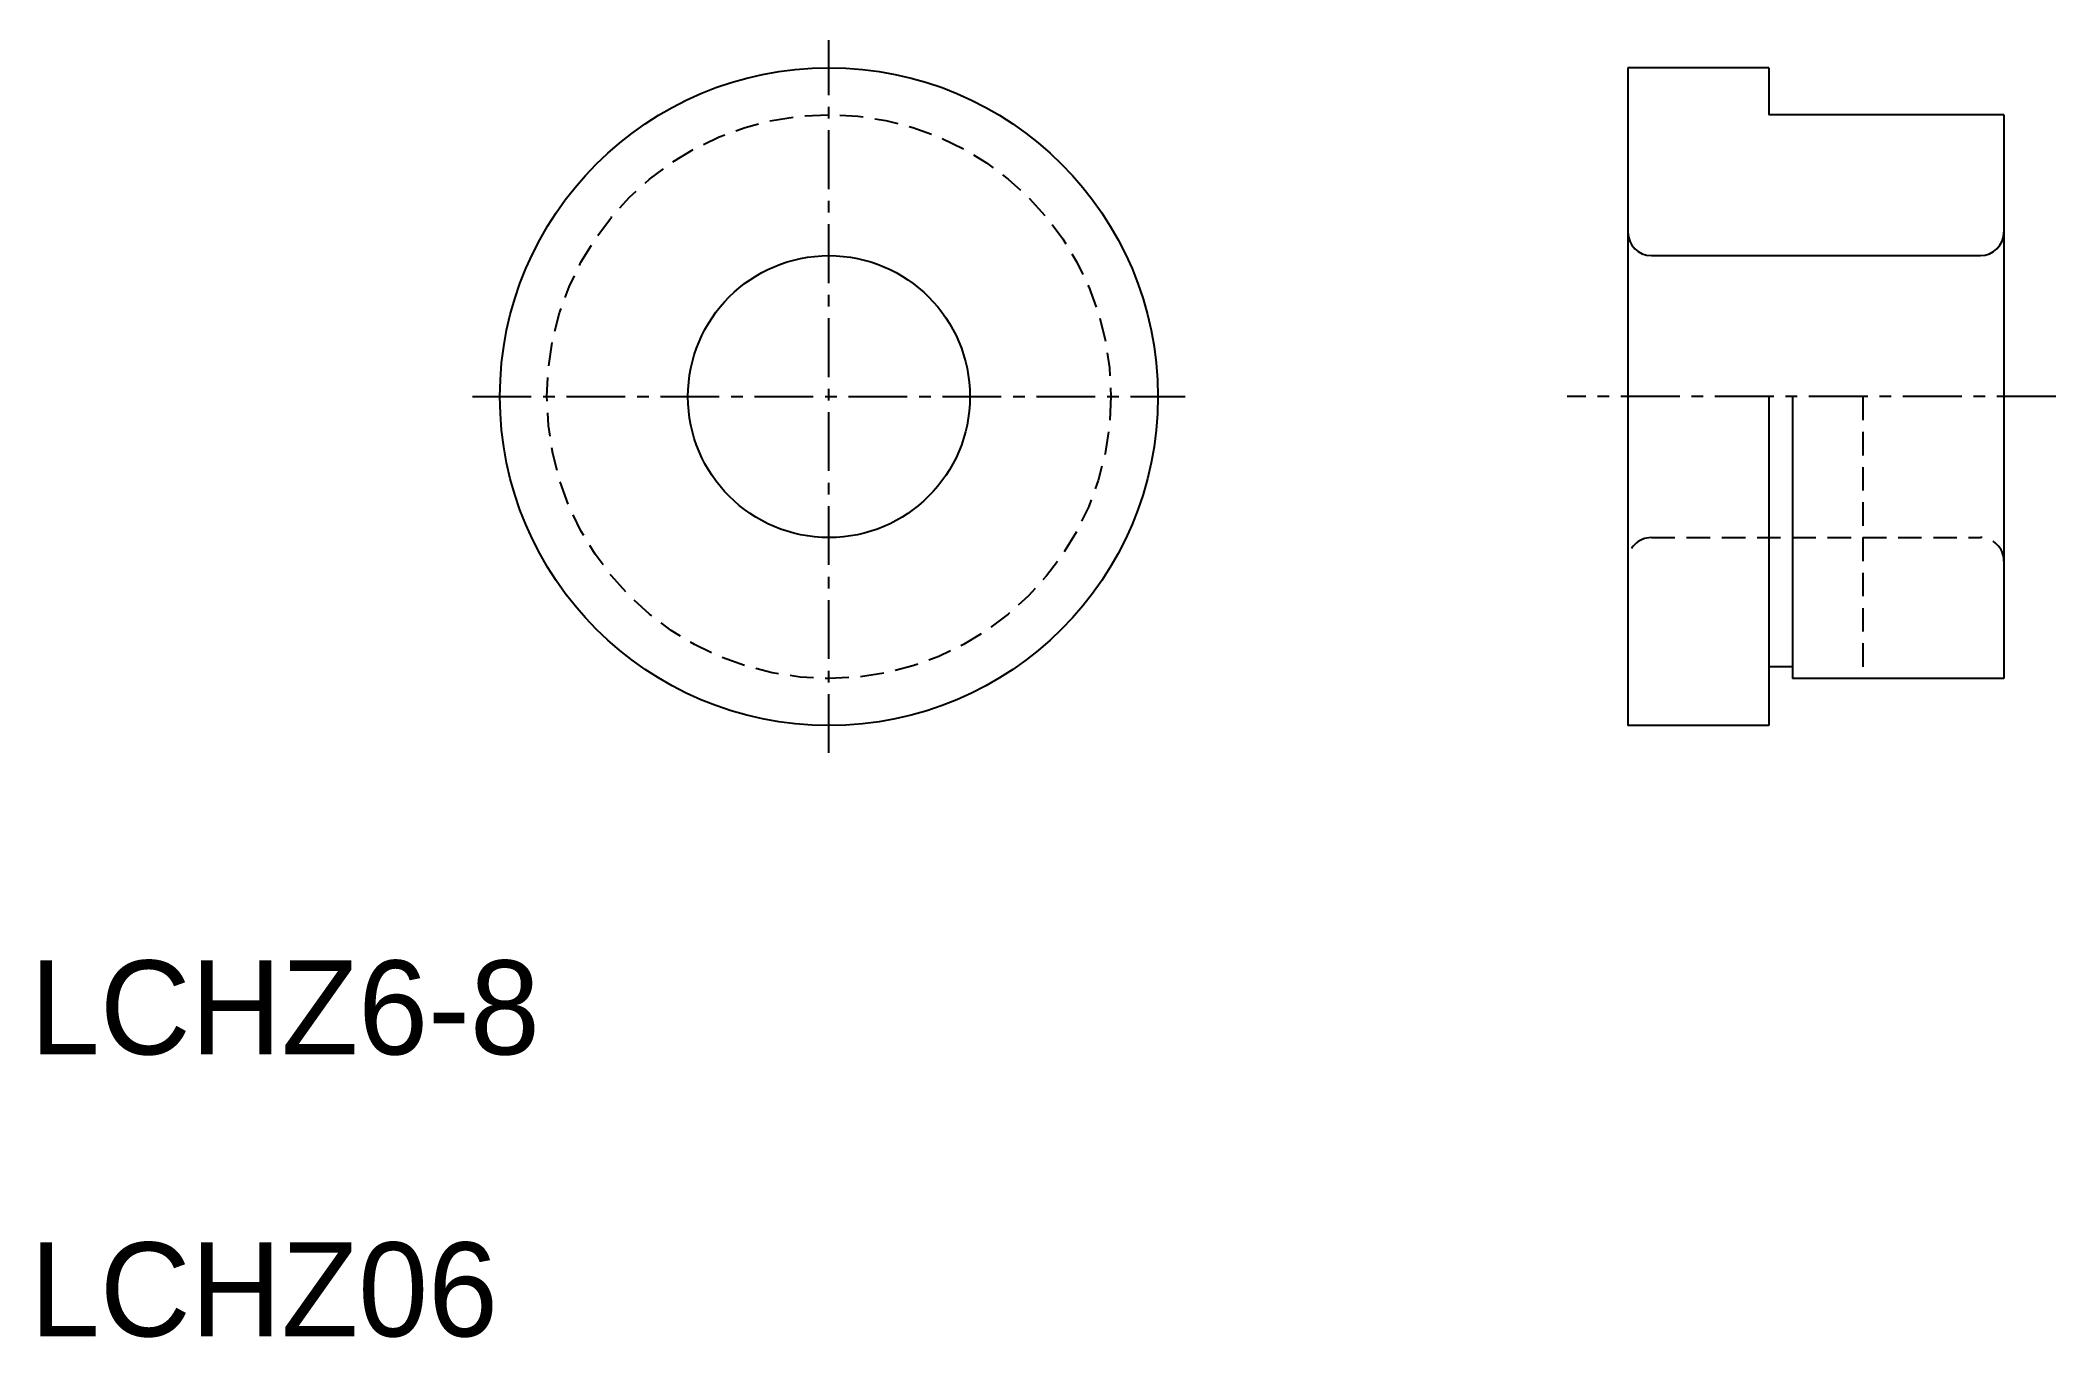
# Model space of a CAD drawing. Extents: x 10.2 to 53.1, y 10 to 37.6.
import ezdxf

# ---------------------------------------------------------------- set-up
doc = ezdxf.new("R2010")
doc.units = 0
doc.linetypes.add('CENTER', pattern=[2, 1.25, -0.25, 0.25, -0.25])
doc.linetypes.add('DASHED', pattern=[0.75, 0.5, -0.25])
doc.layers.get('0').update_dxf_attribs({"linetype": 'CONTINUOUS'})
doc.layers.add('CENTER', color=1, linetype='CENTER')

msp = doc.modelspace()

# ---------------------------------------------------------------- linework, layer by layer
at = {"color": 7, "linetype": 'CONTINUOUS'}
for p, q in [((47, 37), (44, 37)), ((44, 37), (44, 33.5)), ((47, 37), (47, 36)), ((52, 36), (47, 36)), ((52, 36), (52, 33.5)), ((44, 33.5), (44, 26.5)), ((52, 33.5), (52, 26.5)), ((44.5, 33), (51.5, 33)), ((47, 30), (47, 23)), ((47.5, 30), (47.5, 24)), ((44, 26.5), (44, 23)), ((52, 26.5), (52, 24)), ((47.5, 24.25), (47, 24.25)), ((52, 24), (47.5, 24)), ((47, 23), (44, 23))]:
    msp.add_line(p, q, dxfattribs=at)
at = {"color": 3, "linetype": 'DASHED'}
for p, q in [((49, 30), (49, 24)), ((44.5, 27), (51.5, 27))]:
    msp.add_line(p, q, dxfattribs=at)
at = {"color": 7, "linetype": 'CONTINUOUS'}
for radius in [7, 3]:
    msp.add_circle((27, 30), radius, dxfattribs=at)
at = {"color": 3, "linetype": 'DASHED'}
msp.add_circle((27, 30), 6, dxfattribs=at)
at = {"color": 7, "linetype": 'CONTINUOUS'}
for centre, start, end in [((44.5, 33.5), 180, 270), ((51.5, 33.5), 270, 0)]:
    msp.add_arc(centre, 0.5, start, end, dxfattribs=at)
at = {"color": 3, "linetype": 'DASHED'}
for centre, start, end in [((44.5, 26.5), 90, 180), ((51.5, 26.5), 0, 90)]:
    msp.add_arc(centre, 0.5, start, end, dxfattribs=at)
at = {"layer": 'CENTER', "color": 1, "linetype": 'CENTER'}
for p, q in [((27, 22.417), (27, 37.583)), ((19.417, 30), (34.583, 30)), ((53.103, 30), (42.711, 30))]:
    msp.add_line(p, q, dxfattribs=at)

# ---------------------------------------------------------------- texts
at = {"color": 7, "linetype": 'CONTINUOUS'}
for s, p in [('LCHZ6-8', (10, 16)), ('LCHZ06', (10, 10))]:
    msp.add_text(s, height=2, dxfattribs=at).set_placement(p)

doc.saveas('drawing.dxf')
